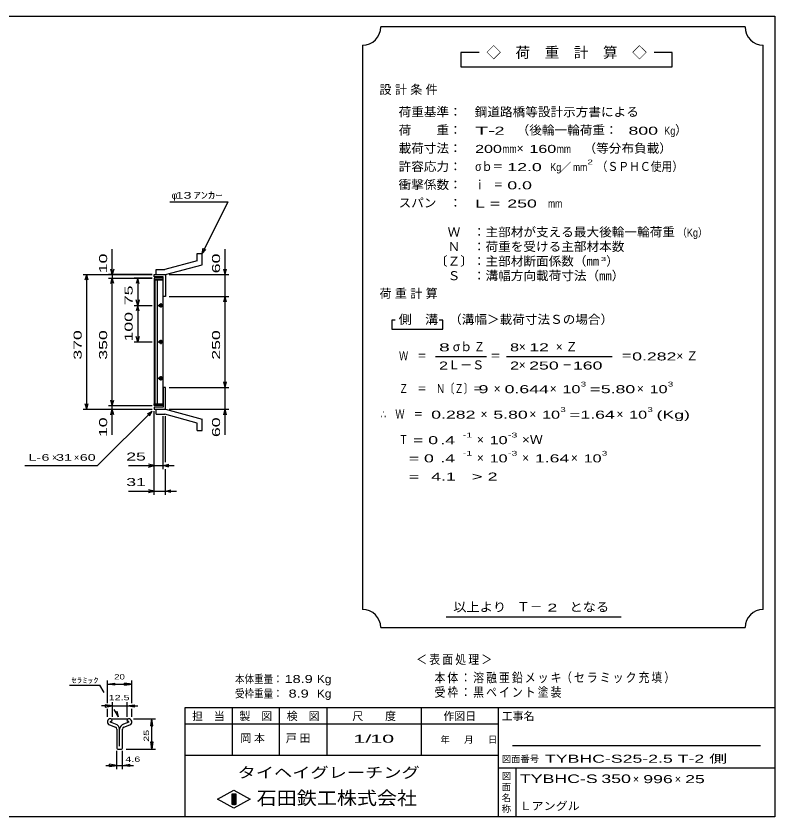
# Model space of a CAD drawing. Units: millimetres, scale not verified. Extents: x -1820 to 1731, y -1282 to 1054.
# Drawn here: x -352 to 1731, y -1146 to 1054 of the extents above; entities that cross this region are included whole.
import ezdxf
from ezdxf.enums import TextEntityAlignment as Align

# ---------------------------------------------------------------- set-up
doc = ezdxf.new("R2010")
doc.units = ezdxf.units.MM
doc.header["$LTSCALE"] = 10
for name, color, linetype, lineweight in [('0_2', 150, 'Continuous', 25), ('16', 3, 'Continuous', 25), ('19', 6, 'Continuous', 25), ('22', 2, 'Continuous', 25), ('32', 4, 'Continuous', 25)]:
    doc.layers.add(name, color=color, linetype=linetype, lineweight=lineweight)
doc.styles.add('ベクトル', font='')
doc.styles.get('ベクトル').set_extended_font_data('ベクトル')

msp = doc.modelspace()

# ---------------------------------------------------------------- linework, layer by layer
at = {"layer": '0_2'}
for p, q in [((-1729, 1053.5), (1731, 1053.5)), ((1731, 1053.5), (1731, -1146.5)), ((1731, -846.5), (111, -846.5)), ((111, -846.5), (111, -1146.5)), ((241, -846.5), (241, -976.5)), ((371, -976.5), (371, -846.5)), ((501, -846.5), (501, -976.5)), ((761, -976.5), (761, -846.5)), ((971, -846.5), (971, -1146.5)), ((971, -891.5), (111, -891.5)), ((1691, -951.5), (1011, -951.5)), ((111, -976.5), (971, -976.5)), ((971, -1011.5), (1731, -1011.5)), ((1021, -1146.5), (1021, -1011.5)), ((201, -1097.5), (246, -1072.5)), ((246, -1072.5), (291, -1097.5)), ((246, -1122.5), (201, -1097.5)), ((241, -1082.5), (251, -1082.5)), ((241, -1112.5), (241, -1082.5)), ((241, -1082.5), (243, -1082.5)), ((243, -1082.5), (243, -1112.5)), ((245, -1112.5), (245, -1082.5)), ((245, -1082.5), (247, -1082.5)), ((291, -1097.5), (246, -1122.5)), ((247, -1082.5), (247, -1112.5)), ((249, -1112.5), (249, -1082.5)), ((249, -1082.5), (251, -1082.5)), ((251, -1082.5), (251, -1112.5)), ((251, -1082.5), (251, -1112.5)), ((251, -1112.5), (241, -1112.5)), ((243, -1112.5), (245, -1112.5)), ((247, -1112.5), (249, -1112.5)), ((1731, -1146.5), (-1729, -1146.5))]:
    msp.add_line(p, q, dxfattribs=at)
at = {"layer": '16'}
for p, q in [((52, 333.5), (27, 333.5)), ((27, 333.5), (27, 329)), ((52, 329), (52, 333.5)), ((27, 329), (52, 329)), ((27, 329), (27, -12)), ((52, 329), (27, 329)), ((29, 329), (29, -12)), ((36, -12), (36, 329)), ((52, -12), (52, 329)), ((45, 264.5), (45, 252.5)), ((37, 258.5), (53, 258.5)), ((47, 261.5), (43, 261.5)), ((43, 255.5), (47, 255.5)), ((37, 158.5), (53, 158.5)), ((47, 161.5), (43, 161.5)), ((43, 155.5), (47, 155.5)), ((45, 164.5), (45, 152.5)), ((37, 58.5), (53, 58.5)), ((47, 61.5), (43, 61.5)), ((43, 55.5), (47, 55.5)), ((45, 64.5), (45, 52.5)), ((27, -12), (52, -12)), ((27, -16.5), (27, -12)), ((27, -12), (52, -12)), ((52, -16.5), (27, -16.5)), ((52, -12), (52, -16.5))]:
    msp.add_line(p, q, dxfattribs=at)
for centre, radius, start, end in [((43, 258.5), 3, 90, 270), ((45, 258.5), 4, 46.6, 133.4), ((45, 258.5), 4, 226.6, 313.4), ((47, 258.5), 3, 270, 90), ((43, 158.5), 3, 90, 270), ((45, 158.5), 4, 46.6, 133.4), ((45, 158.5), 4, 226.6, 313.4), ((47, 158.5), 3, 270, 90), ((43, 58.5), 3, 90, 270), ((45, 58.5), 4, 46.6, 133.4), ((45, 58.5), 4, 226.6, 313.4), ((47, 58.5), 3, 270, 90)]:
    msp.add_arc(centre, radius, start, end, dxfattribs=at)
at = {"layer": '19'}
for p, q in [((145, 401.5), (159, 401.5)), ((145, 381.5), (145, 401.5)), ((159, 370.5), (159, 401.5)), ((145, 381.5), (56, 357.5)), ((33, 357.5), (56, 357.5)), ((33, 343.5), (33, 357.5)), ((58, 343.5), (159, 370.5)), ((27, 337.5), (27, 343.5)), ((27, 343.5), (57, 343.5)), ((52, 337.5), (27, 337.5)), ((33, 343.5), (58, 343.5)), ((52, 283.5), (52, 337.5)), ((57, 343.5), (58, 342.5)), ((58, 342.5), (58, 283.5)), ((58, 283.5), (52, 283.5)), ((58, 33.5), (52, 33.5)), ((52, 33.5), (52, -20.5)), ((58, -25.5), (58, 33.5)), ((27, -20.5), (27, -26.5)), ((52, -20.5), (27, -20.5)), ((27, -26.5), (57, -26.5)), ((33, -26.5), (58, -26.5)), ((33, -40.5), (33, -26.5)), ((33, -40.5), (56, -40.5)), ((145, -64.5), (56, -40.5)), ((57, -26.5), (58, -25.5)), ((58, -26.5), (159, -53.5)), ((145, -84.5), (145, -64.5)), ((159, -84.5), (159, -53.5)), ((145, -84.5), (159, -84.5))]:
    msp.add_line(p, q, dxfattribs=at)
at = {"layer": '22', "color": 4}
for p, q in [((1649, 1023.5), (649, 1023.5)), ((599, 973.5), (599, -576.5)), ((1699, -576.5), (1699, 973.5)), ((919, 953.5), (869, 953.5)), ((869, 953.5), (869, 913.5)), ((1449, 953.5), (1399, 953.5)), ((1449, 913.5), (1449, 953.5)), ((869, 913.5), (1449, 913.5)), ((70, 543.5), (230, 543.5)), ((159, 401.5), (230, 543.5)), ((-88, 343.5), (-88, 413.5)), ((159, 401.5), (162, 416.1)), ((159, 401.5), (169, 412.5)), ((222, 343.5), (222, 413.5)), ((-88, 343.5), (-92, 358.5)), ((-84, 358.5), (-88, 343.5)), ((222, 343.5), (218, 358.5)), ((222, 343.5), (226, 358.5)), ((-168, 343.5), (22, 343.5)), ((-162, 328.5), (-158, 343.5)), ((-154, 328.5), (-158, 343.5)), ((-158, -26.5), (-158, 343.5)), ((22, 343.5), (-98, 343.5)), ((-98, 333.5), (22, 333.5)), ((-92, 318.5), (-88, 333.5)), ((-88, 343.5), (-88, 333.5)), ((-84, 318.5), (-88, 333.5)), ((-88, -16.5), (-88, 333.5)), ((22, 333.5), (-28, 333.5)), ((-18, 333.5), (-22, 318.5)), ((-14, 318.5), (-18, 333.5)), ((-18, 333.5), (-18, 258.5)), ((68, 343.5), (232, 343.5)), ((222, 283.5), (222, 343.5)), ((-18, 258.5), (-22, 273.5)), ((-14, 273.5), (-18, 258.5)), ((68, 283.5), (232, 283.5)), ((218, 268.5), (222, 283.5)), ((226, 268.5), (222, 283.5)), ((222, 33.5), (222, 283.5)), ((-28, 258.5), (22, 258.5)), ((-18, 258.5), (-22, 243.5)), ((-14, 243.5), (-18, 258.5)), ((-18, 258.5), (-18, 158.5)), ((689, 218.5), (679, 218.5)), ((679, 218.5), (679, 193.5)), ((819, 218.5), (809, 218.5)), ((819, 193.5), (819, 218.5)), ((679, 193.5), (819, 193.5)), ((-28, 158.5), (22, 158.5)), ((-18, 158.5), (-22, 173.5)), ((-14, 173.5), (-18, 158.5)), ((799, 118.5), (939, 118.5)), ((994, 118.5), (1284, 118.5)), ((222, 33.5), (218, 48.5)), ((222, 33.5), (226, 48.5)), ((68, 33.5), (232, 33.5)), ((222, -26.5), (222, 33.5)), ((-158, -26.5), (-162, -11.5)), ((-158, -26.5), (-154, -11.5)), ((-98, -16.5), (22, -16.5)), ((-88, -16.5), (-92, -1.5)), ((-88, -16.5), (-84, -1.5)), ((-88, -26.5), (-88, -16.5)), ((-168, -26.5), (22, -26.5)), ((-128, -181.5), (22, -31.5)), ((-98, -26.5), (22, -26.5)), ((-92, -41.5), (-88, -26.5)), ((-84, -41.5), (-88, -26.5)), ((-88, -96.5), (-88, -26.5)), ((9, -39.5), (22, -31.5)), ((14, -44.5), (22, -31.5)), ((27, -191.5), (27, -31.5)), ((27, -261.5), (27, -31.5)), ((68, -26.5), (232, -26.5)), ((218, -41.5), (222, -26.5)), ((226, -41.5), (222, -26.5)), ((222, -96.5), (222, -26.5)), ((52, -191.5), (52, -45.5)), ((58, -171.5), (58, -45.5)), ((-328, -181.5), (-128, -181.5)), ((-43, -181.5), (27, -181.5)), ((27, -181.5), (12, -177.5)), ((12, -185.5), (27, -181.5)), ((27, -181.5), (52, -181.5)), ((52, -181.5), (67, -177.5)), ((67, -185.5), (52, -181.5)), ((52, -181.5), (82, -181.5)), ((58, -261.5), (58, -191.5)), ((-43, -251.5), (27, -251.5)), ((27, -251.5), (12, -247.5)), ((12, -255.5), (27, -251.5)), ((27, -251.5), (58, -251.5)), ((58, -251.5), (73, -247.5)), ((73, -255.5), (58, -251.5)), ((58, -251.5), (88, -251.5)), ((829, -596.5), (1309, -596.5)), ((649, -626.5), (1649, -626.5))]:
    msp.add_line(p, q, dxfattribs=at)
for centre, start, end in [((599, 1023.5), 270, 0), ((1699, 1023.5), 180, 270), ((599, -626.5), 0, 90), ((1699, -626.5), 90, 180)]:
    msp.add_arc(centre, 50, start, end, dxfattribs=at)
at = {"layer": '32'}
for p, q in [((-205.33, -784.5), (-122, -784.5)), ((-110.33, -804.5), (-122, -784.5)), ((-101, -833.5), (-101, -771.5)), ((-101, -781.5), (-81, -778.5)), ((-81, -784.5), (-101, -781.5)), ((-101, -781.5), (-34.33, -781.5)), ((-81, -784.5), (-81, -778.5)), ((-34.33, -781.5), (-54.33, -778.5)), ((-54.33, -784.5), (-54.33, -778.5)), ((-54.33, -784.5), (-34.33, -781.5)), ((-34.33, -833.5), (-34.33, -771.5)), ((-87.67, -871.5), (-87.67, -831.5)), ((-47.67, -831.5), (-47.67, -871.5)), ((-87.67, -841.5), (-117.67, -841.5)), ((-87.67, -841.5), (-107.67, -838.5)), ((-107.67, -838.5), (-107.67, -844.5)), ((-107.67, -844.5), (-87.67, -841.5)), ((-101, -871.5), (-101, -849.5)), ((-87.67, -841.5), (-47.67, -841.5)), ((-71, -871.5), (-82.67, -851.5)), ((-71, -871.5), (-74.67, -855.83)), ((-47.67, -841.5), (-27.67, -838.5)), ((-27.67, -844.5), (-47.67, -841.5)), ((-47.67, -841.5), (-17.67, -841.5)), ((-34.33, -871.5), (-34.33, -849.5)), ((-27.67, -838.5), (-27.67, -844.5)), ((-90.7, -876.5), (-43.87, -876.5)), ((-29.33, -876.5), (30.67, -876.5)), ((17.67, -896.5), (20.67, -876.5)), ((23.67, -896.5), (20.67, -876.5)), ((20.67, -959.83), (20.67, -876.5)), ((-95.6, -893.76), (-79.36, -899.46)), ((-78.66, -891.59), (-93.06, -886.53)), ((-92.53, -884.21), (-87.73, -881.88)), ((-87.73, -881.88), (-87.73, -881.11)), ((-42.34, -886.53), (-56.74, -891.59)), ((-56.04, -899.46), (-39.81, -893.76)), ((-47.67, -881.11), (-47.67, -881.88)), ((-47.67, -881.88), (-42.87, -884.21)), ((17.67, -896.5), (23.67, -896.5)), ((-75.37, -905.14), (-75.37, -957.54)), ((-67.67, -952.2), (-67.67, -905.3)), ((-60.03, -957.54), (-60.03, -905.14)), ((20.67, -959.83), (17.67, -939.83)), ((17.67, -939.83), (23.67, -939.83)), ((23.67, -939.83), (20.67, -959.83)), ((-75.33, -1014.83), (-75.33, -964.83)), ((-73.03, -959.87), (-62.37, -959.87)), ((-60, -1014.83), (-60, -964.83)), ((-49.33, -959.83), (30.67, -959.83)), ((-105.33, -1004.83), (-75.33, -1004.83)), ((-75.33, -1004.83), (-95.33, -1001.83)), ((-95.33, -1007.83), (-95.33, -1001.83)), ((-95.33, -1007.83), (-75.33, -1004.83)), ((-75.33, -1004.83), (-60, -1004.83)), ((-60, -1004.83), (-40, -1001.83)), ((-40, -1007.83), (-60, -1004.83)), ((-60, -1004.83), (-30, -1004.83)), ((-40, -1007.83), (-40, -1001.83))]:
    msp.add_line(p, q, dxfattribs=at)
for centre, radius, start, end in [((-92.03, -885.5), 9, 90.98, 246.68), ((-92.56, -881.32), 4.83, 2.5, 85.55), ((-42.84, -881.32), 4.83, 94.45, 177.5), ((-43.37, -885.5), 9, 293.32, 89.02002), ((-91.98, -885.55), 1.47, 111.91, 222.33), ((-81.36, -905.13), 6, 0, 70.58), ((-82.97, -906.31), 15.33, 3.78, 73.7), ((-52.44, -906.31), 15.33, 106.3, 176.22), ((-54.04, -905.13), 6, 109.42, 180), ((-43.42, -885.55), 1.47, 317.67, 68.08999), ((-73.03, -957.54), 2.33, 180, 270), ((-62.37, -957.54), 2.33, 270, 0)]:
    msp.add_arc(centre, radius, start, end, dxfattribs=at)

# ---------------------------------------------------------------- texts
at = {"layer": '0_2', "style": 'ベクトル'}
for s, height, p in [('担\u3000当', 21.99, (131, -869.5)), ('製\u3000図', 21.99, (261, -869.5)), ('検\u3000図', 21.99, (391, -869.5)), ('尺\u3000\u3000度', 21.99, (571, -869.5)), ('作図日', 21.99, (821, -869.5)), ('工事名', 21.99, (981, -869.5)), ('年', 18.33, (813, -934)), ('月', 18.33, (878, -934)), ('日', 18.33, (943, -934)), ('図面番号', 18.33, (981, -987)), ('図', 18.33, (981, -1034)), ('面', 18.33, (981, -1064)), ('名', 18.33, (981, -1094)), ('称', 18.33, (981, -1124))]:
    msp.add_text(s, height=height, dxfattribs=at).set_placement(p, align=Align.MIDDLE_LEFT)
at = {"layer": '0_2', "color": 222, "style": 'ベクトル'}
for s, height, width, p in [('タイヘイグレーチング', 29.33, 1.25, (256, -1024.5)), ('石田鉄工株式会社', 36.66, 1.1, (308.5, -1094.5))]:
    msp.add_text(s, height=height, dxfattribs=dict(at, width=width)).set_placement(p, align=Align.MIDDLE_LEFT)
at = {"layer": '22', "style": 'ベクトル'}
for s, height, p in [('◇\u3000荷\u3000重\u3000計\u3000算\u3000◇', 29.33, (939, 953.5)), ('）', 24.19, (1457, 740)), ('×', 24.19, (1022, 690)), ('／', 21.99, (1141.5, 638.5)), ('φ', 18.33, (75, 561)), ('）', 24.19, (1268, 380)), ('σｂ', 24.19, (847, 145)), ('×', 24.19, (1028, 145)), ('Ｌ－Ｓ', 24.19, (834, 95)), ('×', 24.19, (1028, 95)), ('×', 24.19, (959, 30)), ('×', 24.19, (1113, 30)), ('×', 24.19, (1352, 30)), ('×', 24.19, (923, -40)), ('×', 24.19, (1057, -40)), ('×', 24.19, (1296, -40)), ('×', 24.19, (913, -110)), ('×', 18.33, (-253, -159)), ('×', 18.33, (-193, -159)), ('×', 24.19, (913, -160)), ('×', 24.19, (1037, -160)), ('×', 24.19, (1171, -160)), ('Ｔ－', 25.66, (1023, -569)), ('×', 21.99, (1341, -1042.5)), ('×', 21.99, (1456, -1042.5))]:
    msp.add_text(s, height=height, dxfattribs=at).set_placement(p, align=Align.MIDDLE_LEFT)
for s, height, width, p in [('荷重基準：\u3000', 24.19, 1.05, (698, 790)), ('鋼道路橋等設計示方書による', 24.19, 1.05, (907, 790)), ('荷\u3000\u3000重：\u3000', 24.19, 1.05, (698, 740)), ('T-', 21.99, 2, (908, 738.5)), (' 2 ', 21.99, 1.65, (948, 738.5)), ('（後輪一輪荷重：', 24.19, 1.05, (1022, 740)), ('  800', 21.99, 1.65, (1302, 738.5)), ('Kg', 21.99, 0.85, (1427, 738.5)), ('載荷寸法：\u3000', 24.19, 1.05, (698, 690)), ('\u3000（等分布負載）', 24.19, 1.05, (1171, 690)), ('200', 21.99, 1.5, (908, 688.5)), ('mm', 21.99, 0.8, (983, 688.5)), ('160', 21.99, 1.5, (1057, 688.5)), ('mm', 21.99, 0.8, (1132, 688.5)), ('許容応力：\u3000', 24.19, 1.05, (698, 640)), ('σｂ＝', 24.19, 0.9, (908, 640)), (' 12.0', 21.99, 1.65, (983, 638.5)), ('Kg', 21.99, 0.85, (1114, 638.5)), ('mm', 21.99, 0.8, (1176.5, 638.5)), ('2', 13.2, 1.5, (1216.5, 652.5)), ('（ＳＰＨＣ使用）', 24.19, 0.9, (1241.5, 640)), ('衝撃係数：\u3000', 24.19, 1.05, (698, 590)), ('ｉ\u3000＝', 24.19, 0.75, (908, 590)), (' 0.0', 21.99, 1.65, (983, 588.5)), (' 13 ', 18.33, 1.6, (75, 561)), ('ｱﾝｶｰ', 18.33, 1.6, (135, 561)), ('スパン\u3000：\u3000', 24.19, 1.05, (698, 540)), ('L =', 21.99, 1.65, (908, 538.5)), (' 250 ', 21.99, 1.65, (983, 538.5)), ('mm', 21.99, 0.8, (1108, 538.5)), ('\u3000Ｗ\u3000：主部材が支える最大後輪一輪荷重', 24.19, 1.05, (798, 460)), ('（Kg）', 21.99, 0.85, (1463, 458.5)), ('\u3000Ｎ\u3000：荷重を受ける主部材本数', 24.19, 1.05, (798, 420)), ('〔Ｚ〕：主部材断面係数（㎜', 24.19, 1.05, (798, 380)), ('3', 11, 1.8, (1253, 386)), ('\u3000Ｓ\u3000：溝幅方向載荷寸法（㎜）', 24.19, 1.05, (798, 340)), ('側\u3000溝', 24.19, 1.1, (698, 220)), ('\u3000（溝幅＞載荷寸法Ｓの場合）', 24.19, 1.05, (802, 220)), ('8', 21.99, 1.8, (809, 143.5)), ('Ｚ', 24.19, 0.9, (905, 145)), ('8', 21.99, 1.5, (1004, 143.5)), (' 12 ', 21.99, 1.65, (1043, 143.5)), ('Ｗ\u3000＝', 24.19, 0.75, (699, 120)), ('＝', 24.19, 0.9, (949, 120)), ('＝', 24.19, 0.9, (1309, 120)), ('0.282', 21.99, 1.65, (1339, 118.5)), ('2', 21.99, 1.5, (809, 93.5)), ('2', 21.99, 1.5, (1004, 93.5)), (' 250 ', 21.99, 1.65, (1043, 93.5)), ('－', 24.19, 0.75, (1148, 95)), (' 160 ', 21.99, 1.65, (1163, 93.5)), ('Ｚ\u3000＝\u3000Ｎ〔Ｚ〕＝', 24.19, 0.75, (699, 30)), ('3', 13.2, 1.5, (1198, 42.5)), ('3', 13.2, 1.5, (1437, 42.5)), (' 9 ', 21.99, 1.65, (904, 28.5)), ('0.644', 21.99, 1.65, (989, 28.5)), ('10', 21.99, 1.5, (1148, 28.5)), ('=', 21.99, 1.7, (1223, 28.5)), ('5.80', 21.99, 1.65, (1253, 28.5)), ('10', 21.99, 1.5, (1387, 28.5)), ('3', 13.2, 1.5, (1142, -27.5)), ('3', 13.2, 1.5, (1381, -27.5)), ('∴\u3000Ｗ\u3000＝', 24.19, 0.75, (649, -40)), (' 0.282', 21.99, 1.65, (774, -41.5)), ('5.80', 21.99, 1.65, (958, -41.5)), ('10', 21.99, 1.5, (1092, -41.5)), ('=', 21.99, 1.7, (1167, -41.5)), ('1.64', 21.99, 1.65, (1197, -41.5)), ('10', 21.99, 1.5, (1331, -41.5)), ('(Kg)', 21.99, 1.65, (1406, -41.5)), ('Ｔ', 24.19, 0.75, (699, -110)), (' = 0', 21.99, 1.65, (724, -111.5)), (' .4 ', 21.99, 1.65, (799, -111.5)), ('-1', 13.2, 1.65, (874, -97.5)), ('10', 21.99, 1.5, (948, -111.5)), ('-3', 13.2, 1.65, (998, -97.5)), ('×Ｗ', 24.19, 1.1, (1037, -110)), ('L-', 18.33, 1.6, (-318, -159)), (' 6 ', 18.33, 1.6, (-293, -159)), (' 31 ', 18.33, 1.6, (-253, -159)), (' 60 ', 18.33, 1.6, (-188, -159)), (' 25 ', 21.99, 1.65, (-63, -156.5)), ('  = 0', 21.99, 1.65, (699, -161.5)), (' .4 ', 21.99, 1.65, (799, -161.5)), ('-1', 13.2, 1.65, (874, -147.5)), ('10', 21.99, 1.5, (948, -161.5)), ('-3', 13.2, 1.65, (998, -147.5)), ('1.64', 21.99, 1.65, (1072, -161.5)), ('10', 21.99, 1.5, (1206, -161.5)), ('3', 13.2, 1.5, (1256, -147.5)), (' 31 ', 21.99, 1.65, (-63, -226.5)), ('  =', 21.99, 1.65, (699, -211.5)), (' 4.1', 21.99, 1.65, (774, -211.5)), ('>', 21.99, 1.7, (899, -211.5)), (' 2 ', 21.99, 1.65, (929, -211.5)), ('以上より\u3000', 24.19, 1.1, (848, -570)), (' 2 ', 21.99, 1.65, (1093, -571.5)), ('となる', 24.19, 1.1, (1167, -570)), ('本体重量：', 21.99, 0.85, (249, -767.5)), (' 18.9', 21.99, 1.35, (374, -767.5)), ('Kg', 21.99, 1.1, (474, -767.5)), ('受枠重量：', 21.99, 0.85, (249, -807.5)), ('  8.9', 21.99, 1.35, (374, -807.5)), ('Kg', 21.99, 1.1, (474, -807.5)), ('1/', 21.99, 2, (574, -931.5)), (' 10 ', 21.99, 2, (604, -931.5)), ('TYBHC-S25-2.5 T-2 側                        ', 21.99, 1.65, (1100, -986.5)), ('TYBHC-S', 23.46, 1.55, (1031, -1041.5)), (' 350 ', 23.46, 1.55, (1241, -1041.5)), (' 996 ', 21.99, 1.65, (1356, -1042.5)), (' 25 ', 21.99, 1.65, (1471, -1042.5)), ('Ｌアングル', 21.99, 1.1, (1030, -1116.5))]:
    msp.add_text(s, height=height, dxfattribs=dict(at, width=width)).set_placement(p, align=Align.MIDDLE_LEFT)
at = {"layer": '22', "style": 'ベクトル', "width": 1.65}
for s, p in [(' 10 ', (-113, 333.5)), (' 60 ', (197, 333.5)), (' 75 ', (-43, 246)), (' 100 ', (-43, 146)), (' 370 ', (-183, 96)), (' 350 ', (-113, 96)), (' 250 ', (197, 96)), (' 10 ', (-113, -116.5)), (' 60 ', (197, -116.5))]:
    msp.add_text(s, height=21.99, rotation=90, dxfattribs=at).set_placement(p, align=Align.MIDDLE_LEFT)
at = {"layer": '22', "attachment_point": 4, "style": 'ベクトル'}
for s, insert, char_height in [('\\T1.28;設計条件', (645.5, 850), 24.19), ('\\T1.28;荷重計算', (645.5, 290), 24.19), ('\\T1.42;×Ｚ', (1129.5, 145), 24.19), ('\\T1.42;×Ｚ', (1460.5, 120), 24.19), ('\\T1.2;\\W0.85;＜表面処理＞', (746.5, -715), 25.66), ('\\T1.19;\\W0.85;本体：溶融亜鉛メッキ', (796.5, -765), 25.66), ('\\T1.19;\\W0.85;（セラミック充填）', (1144, -765), 25.66), ('\\T1.19;\\W0.85;受枠：黒ペイント塗装', (796.5, -805), 25.66), ('\\T1.25;岡本\u3000', (263.5, -931.5), 21.99), ('\\T1.25;戸田\u3000', (388.5, -931.5), 21.99)]:
    msp.add_mtext(s, dxfattribs=dict(at, insert=insert, char_height=char_height))
at = {"layer": '32', "color": 2, "style": 'ベクトル'}
for s, width, p in [('ｾﾗﾐｯｸ', 1.5, (-200.33, -771.5)), ('20', 1.35, (-82.67, -761.5)), ('12.5', 1.5, (-97.67, -818.5)), (' 4.6 ', 1.5, (-60, -987.83))]:
    msp.add_text(s, height=14.66, dxfattribs=dict(at, width=width)).set_placement(p, align=Align.MIDDLE_LEFT)
at = {"layer": '32', "color": 2, "style": 'ベクトル', "width": 1.5}
msp.add_text(' 25 ', height=14.66, rotation=90, dxfattribs=at).set_placement((5.67, -948.17), align=Align.MIDDLE_LEFT)

doc.saveas('drawing.dxf')
